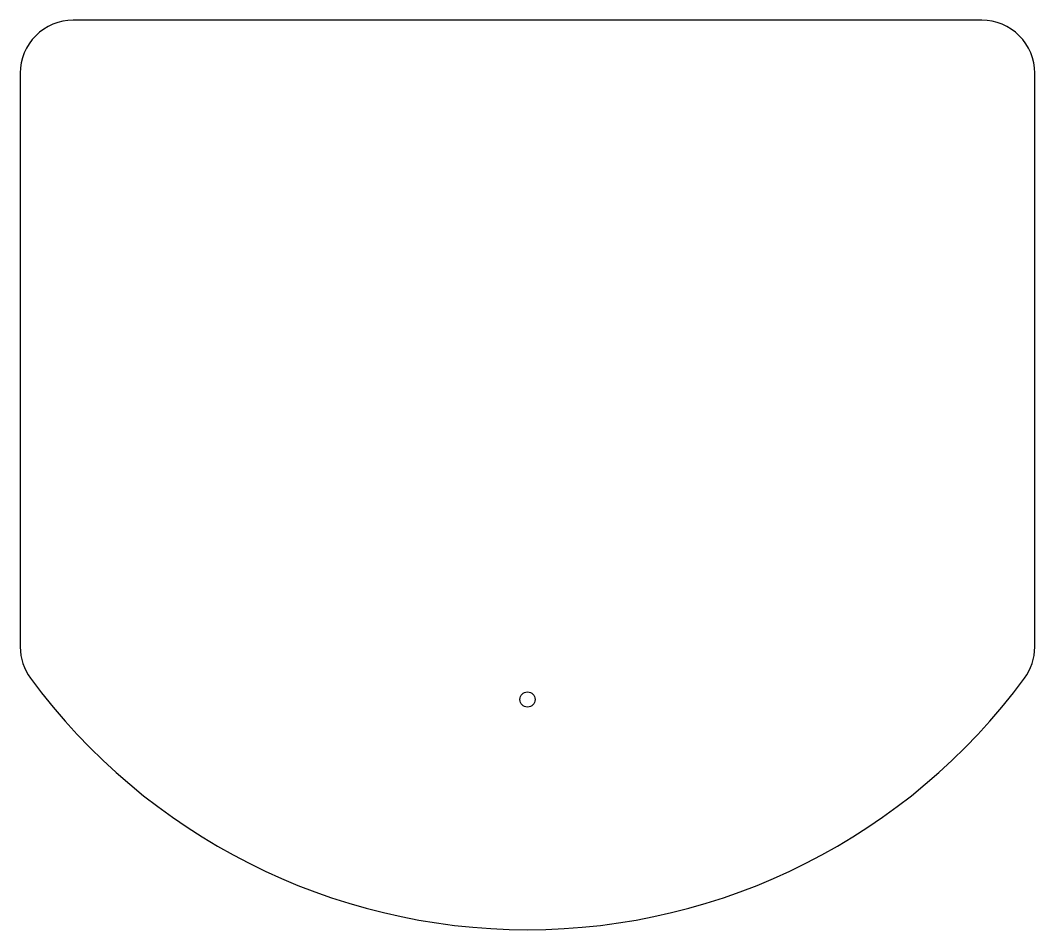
# Model space of a CAD drawing. Header units: millimetres. Extents: x -123 to 11, y -115 to 5.
import ezdxf

# ---------------------------------------------------------------- set-up
doc = ezdxf.new("R2010")
doc.units = ezdxf.units.MM
doc.layers.get('0').update_dxf_attribs({"linetype": 'CONTINUOUS'})

msp = doc.modelspace()

# ---------------------------------------------------------------- linework, layer by layer
msp.add_lwpolyline([(-123.5, -2), (-123.5, -78.04, 0.160026), (-122.14, -82.19, 0.505499), (9.64, -82.19, 0.160026), (11, -78.04), (11, -2, 0.414214), (4, 5), (-116.5, 5, 0.414214)], format="xyb", close=True)
msp.add_circle((-56.25, -85), 1)

doc.saveas('drawing.dxf')
